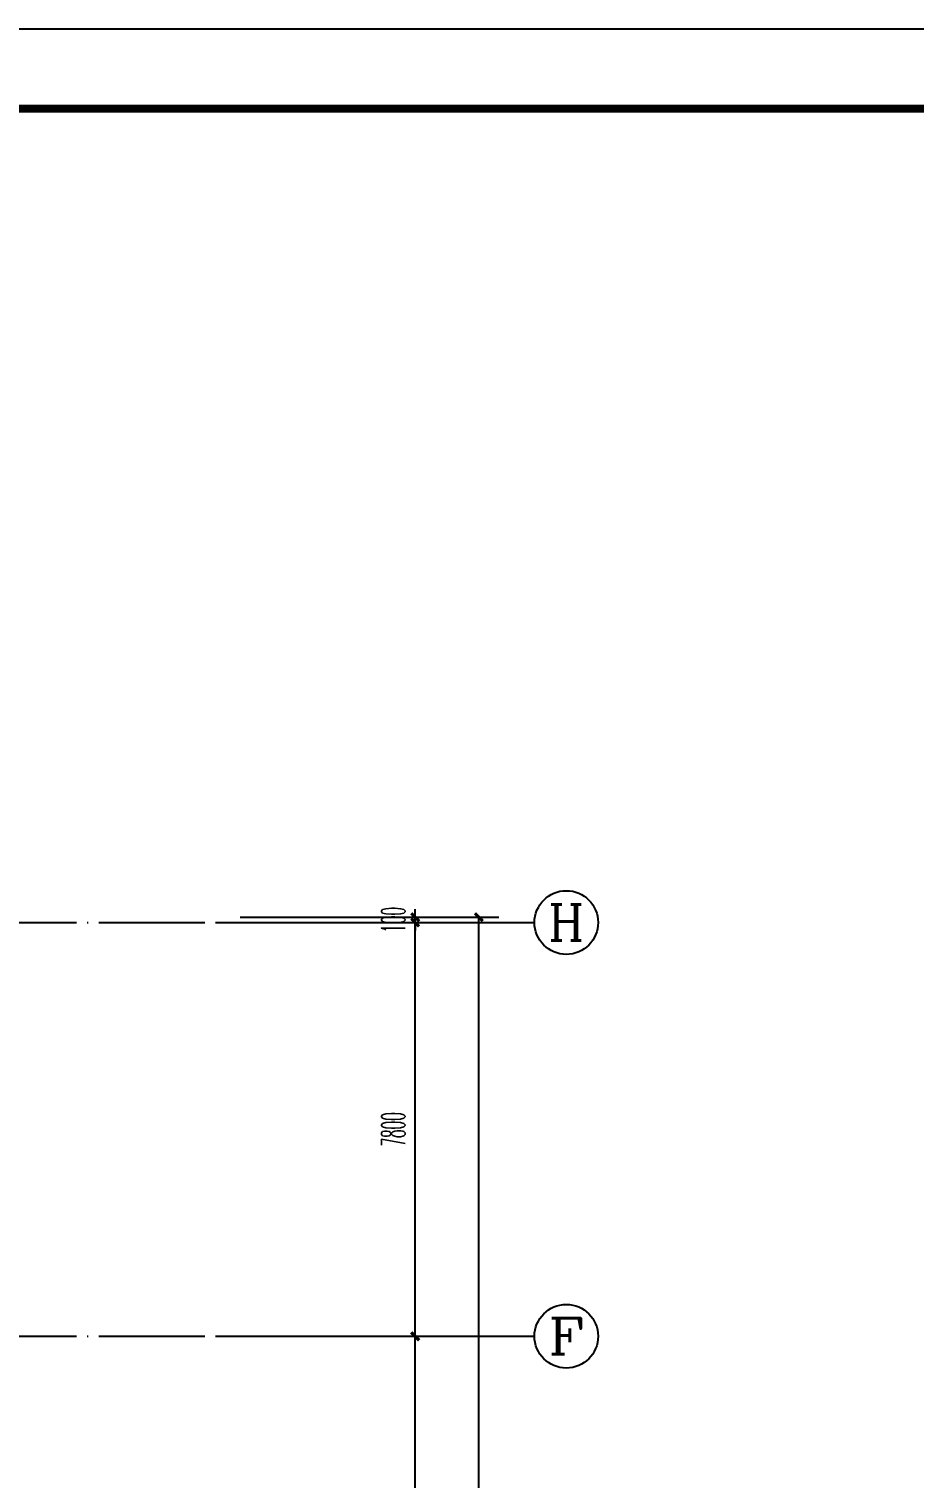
# Model space of a CAD drawing. Extents: x -888467 to -675969, y -675351 to -419232.
# Drawn here: x -716964 to -700276, y -464412 to -437093 of the extents above; entities that cross this region are included whole.
import ezdxf
from ezdxf.enums import TextEntityAlignment as Align

# ---------------------------------------------------------------- set-up
doc = ezdxf.new("R2010")
doc.units = 0
doc.header["$LTSCALE"] = 1000
doc.linetypes.add('DOTE', pattern=[2.42, 2, -0.2, 0.02, -0.2])
doc.layers.get('0').update_dxf_attribs({"linetype": 'CONTINUOUS'})
doc.layers.get('Defpoints').update_dxf_attribs({"linetype": 'CONTINUOUS'})
for name, color, linetype in [('AXIS', 3, 'CONTINUOUS'), ('AXIS_TEXT', 7, 'CONTINUOUS'), ('BTTK', 7, 'CONTINUOUS'), ('DOTE', 252, 'CONTINUOUS'), ('PUB_TITLE', 7, 'CONTINUOUS'), ('风量标注', 3, 'CONTINUOUS')]:
    doc.layers.add(name, color=color, linetype=linetype)
doc.styles.add('_TCH_AXIS', font='COMPLEX', dxfattribs={"bigfont": 'GBCBIG'})
doc.styles.add('_TCH_DIM_T3', font='simplex.shx', dxfattribs={"width": 0.423529, "bigfont": 'gbcbig.shx'})
doc.styles.add('COMPLEX', font='COMPLEX')
doc.styles.add('HZ(TK)', font='geniso.shx', dxfattribs={"width": 0.9, "bigfont": 'hztxt.shx'})
doc.dimstyles.new('_TCH_ARCH&&150', dxfattribs={"dimtxt": 446.25, "dimasz": 150, "dimexe": 375, "dimexo": 450, "dimgap": 189.375, "dimtad": 1, "dimdec": 0, "dimzin": 0, "dimdsep": 46, "dimtxsty": '_TCH_DIM_T3', "dimblk": 'ARCHTICK', "dimcen": 0.09, "dimclrt": 7, "dimazin": 2, "dimtfac": 1, "dimtdec": 0, "dimtix": 1, "dimtmove": 2, "dimatfit": 3, "dimfxl": 1, "dimtolj": 1, "dimtzin": 0, "dimarcsym": 0})

# ---------------------------------------------------------------- blocks, each defined once
blk = doc.blocks.new('vhtemplate_2020年新竖式图框_A1_1_2', base_point=(-420.5, 0))
at = {"layer": 'PUB_TITLE', "color": 7}
blk.add_lwpolyline([(-420.5, 594), (841, 594), (841, 0), (-420.5, 0)], close=True, dxfattribs=at)
at = {"layer": 'PUB_TITLE', "const_width": 1}
blk.add_lwpolyline([(-395.5, 10), (831, 10), (831, 584), (-395.5, 584)], close=True, dxfattribs=at)
at = {"layer": 'BTTK', "color": 4, "style": 'HZ(TK)', "width": 0.9}
for tag, p in [('合作单位', (796, 511.5)), ('建设单位', (796, 209.5)), ('工程名称', (796, 176.5)), ('子项名称', (806, 160)), ('图纸名称', (796, 141))]:
    blk.add_attdef(tag, text='', height=3.5, dxfattribs=at).set_placement(p, align=Align.MIDDLE_CENTER)
for tag, p in [('注册证书号', (808.5, 309.01)), ('注册印章号', (808.5, 301.01)), ('设计号', (806, 193)), ('图别', (789.75, 34)), ('图号', (822.25, 34)), ('版本号', (789.75, 26)), ('日期', (822.25, 26))]:
    blk.add_attdef(tag, text='', height=3.5, dxfattribs=at).set_placement(p, align=Align.MIDDLE)
blk = doc.blocks.new('_ArchTick')
at = {"color": 0, "linetype": 'ByBlock', "const_width": 0.4}
blk.add_lwpolyline([(-0.5, -0.5), (0.5, 0.5)], dxfattribs=at)
blk = doc.blocks.new('*D639')
at = {"layer": 'AXIS', "color": 0, "lineweight": -2, "transparency": 16777216}
for p, q in [((-712982, -461739), (-709307, -461739)), ((-709682, -468539), (-709682, -461739)), ((-712982, -468539), (-709307, -468539))]:
    blk.add_line(p, q, dxfattribs=at)
at = {"layer": 'Defpoints', "color": 0, "transparency": 16777216}
for p in [(-713432, -461739), (-709682, -461739), (-713432, -468539)]:
    blk.add_point(p, dxfattribs=at)
at = {"layer": 'AXIS', "color": 0, "lineweight": -2, "transparency": 16777216, "xscale": 150, "yscale": 150, "zscale": 150}
for p, rotation in [((-709682, -461739), 90), ((-709682, -468539), 270)]:
    blk.add_blockref('_ArchTick', p, dxfattribs=dict(at, rotation=rotation))
at = {"layer": 'AXIS', "color": 7, "transparency": 16777216, "insert": (-710095, -465139), "char_height": 446.2, "attachment_point": 5, "rotation": 90, "style": '_TCH_DIM_T3'}
blk.add_mtext('\\A1;6800', dxfattribs=at)
blk = doc.blocks.new('*D640')
at = {"layer": 'AXIS', "color": 0, "lineweight": -2, "transparency": 16777216}
for p, q in [((-712982, -453939), (-709307, -453939)), ((-709682, -461739), (-709682, -453939)), ((-712982, -461739), (-709307, -461739))]:
    blk.add_line(p, q, dxfattribs=at)
at = {"layer": 'Defpoints', "color": 0, "transparency": 16777216}
for p in [(-713432, -453939), (-709682, -453939), (-713432, -461739)]:
    blk.add_point(p, dxfattribs=at)
at = {"layer": 'AXIS', "color": 0, "lineweight": -2, "transparency": 16777216, "xscale": 150, "yscale": 150, "zscale": 150}
for p, rotation in [((-709682, -453939), 90), ((-709682, -461739), 270)]:
    blk.add_blockref('_ArchTick', p, dxfattribs=dict(at, rotation=rotation))
at = {"layer": 'AXIS', "color": 7, "transparency": 16777216, "insert": (-710095, -457839), "char_height": 446.2, "attachment_point": 5, "rotation": 90, "style": '_TCH_DIM_T3'}
blk.add_mtext('\\A1;7800', dxfattribs=at)
blk = doc.blocks.new('*D641')
at = {"layer": 'AXIS', "color": 0, "lineweight": -2, "transparency": 16777216}
for p, q in [((-709682, -453839), (-709682, -453689)), ((-712982, -453839), (-709307, -453839)), ((-712982, -453939), (-709307, -453939)), ((-709682, -453939), (-709682, -453839)), ((-709682, -453939), (-709682, -454089))]:
    blk.add_line(p, q, dxfattribs=at)
at = {"layer": 'Defpoints', "color": 0, "transparency": 16777216}
for p in [(-713432, -453839), (-713432, -453939), (-709682, -453839)]:
    blk.add_point(p, dxfattribs=at)
at = {"layer": 'AXIS', "color": 0, "lineweight": -2, "transparency": 16777216, "xscale": 150, "yscale": 150, "zscale": 150}
for p, rotation in [((-709682, -453839), 270), ((-709682, -453939), 90)]:
    blk.add_blockref('_ArchTick', p, dxfattribs=dict(at, rotation=rotation))
at = {"layer": 'AXIS', "color": 7, "transparency": 16777216, "insert": (-710095, -453889), "char_height": 446.2, "attachment_point": 5, "rotation": 90, "style": '_TCH_DIM_T3'}
blk.add_mtext('\\A1;100', dxfattribs=at)
blk = doc.blocks.new('*D642')
at = {"layer": 'AXIS', "color": 0, "lineweight": -2, "transparency": 16777216}
for p, q in [((-712982, -453839), (-708107, -453839)), ((-708482, -490339), (-708482, -453839)), ((-712982, -490339), (-708107, -490339))]:
    blk.add_line(p, q, dxfattribs=at)
at = {"layer": 'Defpoints', "color": 0, "transparency": 16777216}
for p in [(-713432, -453839), (-708482, -453839), (-713432, -490339)]:
    blk.add_point(p, dxfattribs=at)
at = {"layer": 'AXIS', "color": 0, "lineweight": -2, "transparency": 16777216, "xscale": 150, "yscale": 150, "zscale": 150}
for p, rotation in [((-708482, -453839), 90), ((-708482, -490339), 270)]:
    blk.add_blockref('_ArchTick', p, dxfattribs=dict(at, rotation=rotation))
at = {"layer": 'AXIS', "color": 7, "transparency": 16777216, "insert": (-708895, -472089), "char_height": 446.2, "attachment_point": 5, "rotation": 90, "style": '_TCH_DIM_T3'}
blk.add_mtext('\\A1;36500', dxfattribs=at)
blk = doc.blocks.new('_AXISO')
blk.add_circle((0, 0), 0.5)
at = {"layer": 'AXIS_TEXT', "style": 'COMPLEX', "width": 1.041667}
blk.add_attdef('A', text='', height=0.56, dxfattribs=at).set_placement((-0.25, -0.28), (0.25, -0.28), align=Align.FIT)

msp = doc.modelspace()

# ---------------------------------------------------------------- linework, layer by layer
at = {"layer": 'AXIS'}
for p, q in [((-713432, -453938.7), (-707432, -453938.7)), ((-713432, -461738.7), (-707432, -461738.7))]:
    msp.add_line(p, q, dxfattribs=at)
at = {"layer": 'DOTE', "linetype": 'DOTE'}
for p, q in [((-860846.2, -453938.7), (-713239.1, -453938.7)), ((-860846.2, -461738.7), (-713239.1, -461738.7))]:
    msp.add_line(p, q, dxfattribs=at)

# ---------------------------------------------------------------- block references
at = {"layer": 'AXIS'}
ref = msp.add_blockref('_AXISO', (-706832, -453938.7), dxfattribs=dict(at, xscale=1200, yscale=1200, zscale=1200))
ref.add_attrib('A', 'H', dxfattribs={"layer": 'AXIS_TEXT', "height": 678.8, "style": '_TCH_AXIS', "width": 1.05}).set_placement((-707171.4, -454278.1), (-706492.6, -454278.1), align=Align.FIT)
ref = msp.add_blockref('_AXISO', (-706832, -461738.7), dxfattribs=dict(at, xscale=1200, yscale=1200, zscale=1200))
ref.add_attrib('A', 'F', dxfattribs={"layer": 'AXIS_TEXT', "height": 678.8, "style": '_TCH_AXIS', "width": 1.3125}).set_placement((-707171.4, -462078.1), (-706492.6, -462078.1), align=Align.FIT)
at = {"layer": '风量标注', "xscale": 150, "yscale": 150, "zscale": 150}
msp.add_blockref('vhtemplate_2020年新竖式图框_A1_1_2', (-877015.7, -526193.3), dxfattribs=at)

# ---------------------------------------------------------------- dimensions: what is measured, and where the dimension line sits
at = {"layer": 'AXIS'}
for p1, p2, distance, picture, middle in [((-713432, -453938.7), (-713432, -453838.7), -3750, '*D641', (-710094.5, -453888.7)), ((-713432, -490338.7), (-713432, -453838.7), -4950, '*D642', (-708894.5, -472088.7)), ((-713432, -461738.7), (-713432, -453938.7), -3750, '*D640', (-710094.5, -457838.7)), ((-713432, -468538.7), (-713432, -461738.7), -3750, '*D639', (-710094.5, -465138.7))]:
    dim = msp.add_aligned_dim(p1=p1, p2=p2, distance=distance, dimstyle='_TCH_ARCH&&150', dxfattribs=at)
    dim.commit()
    dim.dimension.update_dxf_attribs({"geometry": picture, "text_midpoint": middle})

doc.saveas('drawing.dxf')
